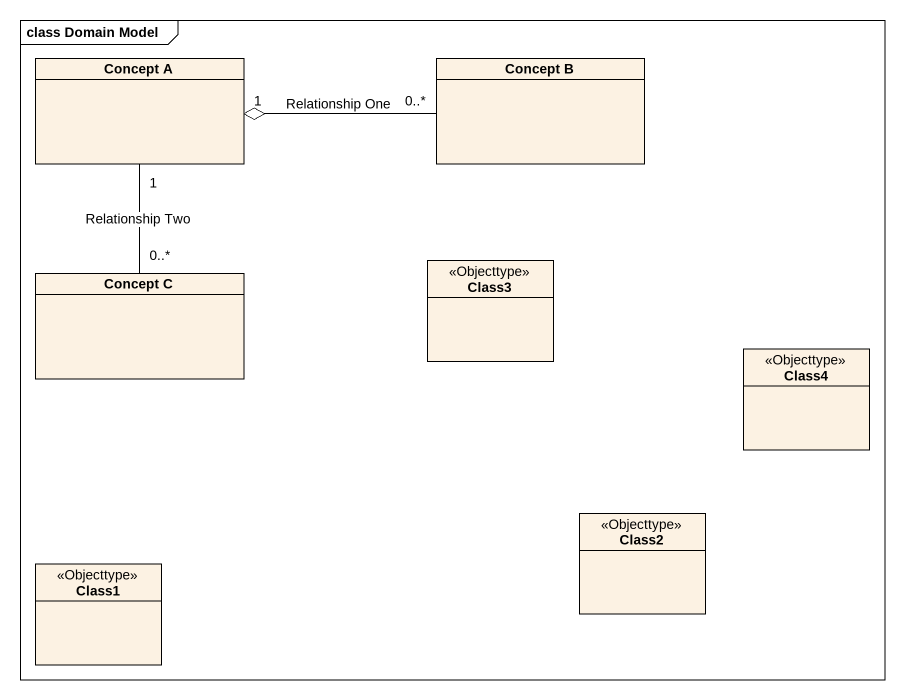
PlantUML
@startuml
mainframe class Domain Model
hide circle
hide empty members
class "Concept A" as Concept_A
class "Concept B" as Concept_B
class "Concept C" as Concept_C
class Class3 <<Objecttype>>
class Class4 <<Objecttype>>
class Class2 <<Objecttype>>
class Class1 <<Objecttype>>
Concept_B "0..*" -left-o "1" Concept_A : Relationship One
Concept_C "0..*" -up- "1" Concept_A : Relationship Two
@enduml
